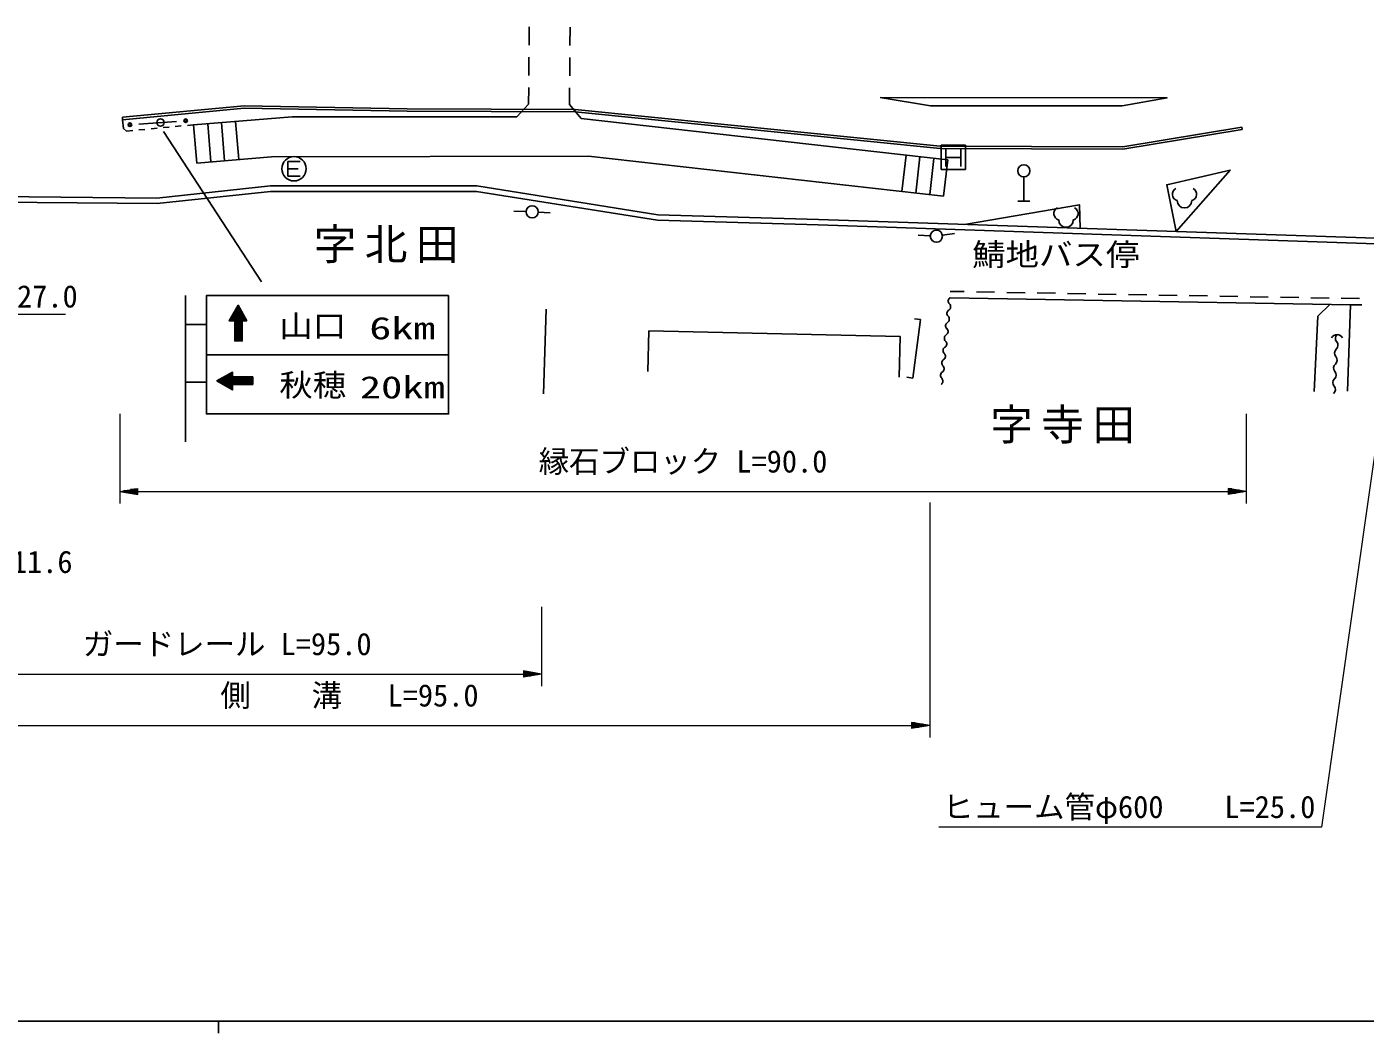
# Model space of a CAD drawing. Units: millimetres, scale not verified. Extents: x 40000 to 680000, y 20000 to 380000.
# Drawn here: x 152252 to 262256, y 204000 to 286699 of the extents above; entities that cross this region are included whole.
import ezdxf
from ezdxf.enums import TextEntityAlignment as Align

# ---------------------------------------------------------------- set-up
doc = ezdxf.new("R2010")
doc.units = ezdxf.units.MM
doc.header["$LTSCALE"] = 1000
for name, color, linetype, lineweight in [('M-BGD', 7, 'Continuous', 25), ('M-BGD-EXST', 7, 'Continuous', 25), ('M-STR-HTXT', 7, 'Continuous', 13), ('M-STR-STR3', 7, 'Continuous', 25), ('M-STR-STRC', 7, 'Continuous', 25), ('M-STR-STRD', 7, 'Continuous', 25), ('M-TTL-BAND', 7, 'Continuous', 25)]:
    doc.layers.add(name, color=color, linetype=linetype, lineweight=lineweight)
doc.layers.add('M-BGD-TXT', color=7, linetype='Continuous')
doc.styles.add('ＭＳ ゴシック', font='')
doc.styles.get('ＭＳ ゴシック').set_extended_font_data('MS Gothic')

msp = doc.modelspace()

# ---------------------------------------------------------------- hatches: boundary and pattern name
at = {"layer": 'M-STR-STRC'}
h = msp.add_hatch(dxfattribs=at)
h.set_pattern_fill('USER', color=256, style=0, pattern_type=2)
h.set_pattern_definition([(47.2168, (510303, 284937), (-40.17774, 37.18312), []), (137.2168, (510303, 284937), (-37.18497, -40.17975), [])])
h.paths.add_polyline_path([(169956, 262541), (170331, 262541), (169630, 263820), (168879, 262542), (169341, 262540), (169341, 260880), (169960, 260881)])
h = msp.add_hatch(dxfattribs=at)
h.set_pattern_fill('USER', color=256, style=0, pattern_type=2)
h.set_pattern_definition([(137.08369, (147553, 598330), (-37.27636, -40.09125), []), (227.08369, (147553, 598330), (40.09325, -37.27822), [])])
h.paths.add_polyline_path([(169159, 257932), (169160, 258307), (167879, 257609), (169155, 256855), (169158, 257318), (170818, 257314), (170819, 257932)])

# ---------------------------------------------------------------- linework, layer by layer
at = {"layer": 'M-BGD'}
for p, q in [((160128, 279063), (160188, 278344)), ((160188, 278344), (160453, 278132)), ((161473, 278698), (164565, 278926)), ((162464, 278317), (162961, 278363)), ((163459, 278409), (163957, 278454)), ((164455, 278500), (164953, 278546)), ((165451, 278592), (165968, 278639)), ((160453, 278132), (160970, 278180)), ((161468, 278225), (161966, 278271)), ((234198, 274365), (234198, 272365)), ((172270, 273623), (162950, 272615)), ((172294, 273173), (162972, 272165)), ((189245, 273623), (172270, 273623)), ((189209, 273173), (172294, 273173)), ((204085, 270800), (189209, 273173)), ((204128, 271249), (189245, 273623)), ((162972, 272165), (148077, 272318)), ((162950, 272615), (148148, 272767)), ((233698, 272365), (234698, 272365)), ((193283, 271512), (192283, 271542)), ((194282, 271468), (195280, 271407)), ((217293, 270417), (204085, 270800)), ((217308, 270867), (204128, 271249)), ((266803, 269198), (217308, 270867)), ((266738, 268750), (217293, 270417)), ((226511, 269519), (225513, 269579)), ((227504, 269564), (228493, 269715)), ((261040, 263860), (228135, 264439)), ((229296, 264934), (228144, 264954)), ((231796, 264890), (230296, 264916)), ((234295, 264846), (232796, 264872)), ((236795, 264802), (235295, 264828)), ((239295, 264758), (237795, 264784)), ((241794, 264714), (240294, 264740)), ((244294, 264670), (242794, 264696)), ((246793, 264626), (245294, 264652)), ((249293, 264582), (247793, 264608)), ((251793, 264538), (250293, 264564)), ((254292, 264494), (252793, 264520)), ((256792, 264449), (255292, 264476)), ((259292, 264405), (257792, 264432)), ((261791, 264361), (260291, 264388)), ((194947, 263488), (194723, 256529)), ((260801, 256767), (261040, 263860)), ((261975, 263843), (261040, 263860)), ((225712, 262637), (225075, 257837)), ((225712, 262637), (225217, 262703)), ((203302, 258373), (203379, 261712)), ((225075, 257837), (224579, 257903)), ((225075, 257837), (224579, 257903))]:
    msp.add_line(p, q, dxfattribs=at)
msp.add_lwpolyline([(246717, 269875), (251153, 274917), (245950, 273716)], close=True, dxfattribs=at)
for points in [[(229333, 270462), (238769, 272072), (238816, 270142)], [(258055, 256734), (258365, 262922), (259340, 263890)], [(203379, 261712), (224037, 261240), (223961, 257901)]]:
    msp.add_lwpolyline(points, dxfattribs=at)
for centre, radius in [((160725, 278643), 150), ((160725, 278643), 120), ((160725, 278643), 100), ((160725, 278643), 100), ((160725, 278643), 100), ((160725, 278643), 100), ((165313, 278981), 150), ((165313, 278981), 120), ((165313, 278981), 100), ((165313, 278981), 100), ((165313, 278981), 100), ((165313, 278981), 100), ((234198, 274865), 500), ((193783, 271498), 500), ((227010, 269488), 500)]:
    msp.add_circle(centre, radius, dxfattribs=at)
for centre, radius, start, end in [((246937, 272930), 536, 116.08703, 255.33416), ((247866, 272930), 536, 284.66584, 63.91297), ((237197, 271340), 536, 116.08703, 255.33416), ((238126, 271340), 536, 284.66584, 63.91297), ((247402, 272411), 600, 180, 360), ((237661, 270822), 600, 180, 360), ((228307, 264164), 325, 122.0097, 226.09908), ((228201, 263145), 325, 122.0097, 226.09908), ((227751, 262677), 325, 302.0097, 46.09908), ((227857, 263696), 325, 302.0097, 46.09908), ((228095, 262127), 325, 122.0097, 226.09908), ((227644, 261659), 325, 302.0097, 46.09908), ((227989, 261108), 325, 122.0097, 226.09908), ((227538, 260640), 325, 302.0097, 46.09908), ((259940, 260906), 510, 28.51725, 151.48275), ((260234, 261094), 432, 131.90792, 221.3446), ((259585, 260524), 432, 311.90792, 41.3446), ((227883, 260089), 325, 122.0097, 226.09908), ((227432, 259622), 325, 302.0097, 46.09908), ((260162, 259881), 432, 131.90792, 221.3446), ((227777, 259071), 325, 122.0097, 226.09908), ((227326, 258603), 325, 302.0097, 46.09908), ((260091, 258668), 432, 131.90792, 221.3446), ((259514, 259310), 432, 311.90792, 41.3446), ((227670, 258052), 325, 122.0097, 226.09908), ((227220, 257584), 325, 302.0097, 46.09908), ((260019, 257454), 432, 131.90792, 221.3446), ((259442, 258097), 432, 311.90792, 41.3446), ((259371, 256884), 432, 311.90792, 41.3446)]:
    msp.add_arc(centre, radius, start, end, dxfattribs=at)
at = {"layer": 'M-BGD-EXST'}
for p, q in [((174717, 275632), (173717, 275632)), ((173717, 275632), (173717, 274432)), ((173717, 275032), (174567, 275032)), ((173717, 274432), (174717, 274432))]:
    msp.add_line(p, q, dxfattribs=at)
msp.add_circle((174217, 275032), 1000, dxfattribs=at)
at = {"layer": 'M-STR-HTXT'}
for p, q in [((159890, 254903), (159890, 247523)), ((252483, 254903), (252483, 247523)), ((159890, 248523), (161390, 248773)), ((160490, 248623), (161390, 248623)), ((161390, 248673), (160790, 248673)), ((161090, 248723), (161390, 248723)), ((161390, 248273), (161390, 248773)), ((252483, 248523), (250983, 248773)), ((250983, 248773), (250983, 248273)), ((251283, 248723), (250983, 248723)), ((250983, 248673), (251583, 248673)), ((251883, 248623), (250983, 248623)), ((159890, 248523), (161390, 248273)), ((159890, 248523), (161390, 248523)), ((161390, 248573), (160190, 248573)), ((161390, 248473), (160190, 248473)), ((160490, 248423), (161390, 248423)), ((161390, 248373), (160790, 248373)), ((161090, 248323), (161390, 248323)), ((161390, 248523), (250983, 248523)), ((226472, 247609), (226472, 228295)), ((250983, 248573), (252183, 248573)), ((252483, 248523), (250983, 248273)), ((252483, 248523), (250983, 248523)), ((250983, 248473), (252183, 248473)), ((251883, 248423), (250983, 248423)), ((250983, 248373), (251583, 248373)), ((251283, 248323), (250983, 248323)), ((194567, 239048), (194567, 232516)), ((144389, 233516), (193067, 233516)), ((194567, 233516), (193067, 233766)), ((193067, 233766), (193067, 233266)), ((193367, 233716), (193067, 233716)), ((193067, 233666), (193667, 233666)), ((193967, 233616), (193067, 233616)), ((193067, 233566), (194267, 233566)), ((194567, 233516), (193067, 233266)), ((194567, 233516), (193067, 233516)), ((193067, 233466), (194267, 233466)), ((193967, 233416), (193067, 233416)), ((193067, 233366), (193667, 233366)), ((193367, 233316), (193067, 233316)), ((132574, 229295), (224972, 229295)), ((226472, 229295), (224972, 229545)), ((224972, 229545), (224972, 229045)), ((225272, 229495), (224972, 229495)), ((224972, 229445), (225572, 229445)), ((225872, 229395), (224972, 229395)), ((224972, 229345), (226172, 229345)), ((226472, 229295), (224972, 229045)), ((226472, 229295), (224972, 229295)), ((224972, 229245), (226172, 229245)), ((225872, 229195), (224972, 229195)), ((224972, 229145), (225572, 229145)), ((225272, 229095), (224972, 229095))]:
    msp.add_line(p, q, dxfattribs=at)
for points in [[(142094, 281130), (123994, 263082), (155444, 263082)], [(266743, 277660), (258674, 220932), (227224, 220932)]]:
    msp.add_lwpolyline(points, dxfattribs=at)
at = {"layer": 'M-STR-STR3'}
for p, q in [((193544, 286699), (193532, 285199)), ((196905, 286672), (196893, 285172)), ((193524, 284199), (193512, 282699)), ((196885, 284172), (196873, 282672)), ((193504, 281699), (193493, 280352)), ((196865, 281672), (196854, 280325)), ((192540, 279292), (193493, 280352)), ((196854, 280325), (197817, 279156)), ((165968, 278639), (166220, 275505)), ((167120, 278732), (167372, 275598)), ((168261, 278824), (168514, 275690)), ((169417, 278917), (169670, 275783)), ((227944, 275756), (197817, 279156)), ((224520, 276143), (224184, 273166)), ((172375, 276001), (166220, 275505)), ((198427, 276073), (172375, 276001)), ((227608, 272780), (198427, 276073)), ((225659, 276014), (225323, 273038)), ((226796, 275886), (226460, 272910)), ((227944, 275756), (227608, 272780))]:
    msp.add_line(p, q, dxfattribs=at)
msp.add_lwpolyline([(192540, 279292), (174073, 279292), (165968, 278639)], dxfattribs=at)
at = {"layer": 'M-STR-STRC'}
for p, q in [((163502, 278090), (171550, 265741)), ((227400, 274961), (227400, 276961)), ((227400, 276961), (229400, 276961)), ((227775, 276711), (227775, 275211)), ((229025, 276711), (229025, 275211)), ((229400, 276961), (229400, 274961)), ((227775, 275961), (229025, 275961)), ((229400, 274961), (227400, 274961)), ((165295, 252597), (165295, 264610)), ((165295, 262241), (167023, 262241)), ((165295, 257509), (167023, 257509))]:
    msp.add_line(p, q, dxfattribs=at)
for points in [[(222387, 280888), (245976, 280860), (242269, 280214), (226515, 280214)], [(186925, 264610), (186925, 259750), (167023, 259750), (167023, 264610)], [(169956, 262541), (170331, 262541), (169630, 263820), (168879, 262542), (169341, 262540), (169341, 260880), (169960, 260881)], [(186925, 259750), (186925, 254890), (167023, 254890), (167023, 259750)], [(169159, 257932), (169160, 258307), (167879, 257609), (169155, 256855), (169158, 257318), (170818, 257314), (170819, 257932)]]:
    msp.add_lwpolyline(points, close=True, dxfattribs=at)
msp.add_circle((163239, 278836), 305, dxfattribs=at)
at = {"layer": 'M-STR-STRD'}
for p, q in [((170119, 280203), (160109, 279262)), ((170126, 280003), (160128, 279063)), ((183510, 279963), (170119, 280203)), ((183508, 279763), (170126, 280003)), ((197313, 279706), (183508, 279763)), ((197324, 279906), (183510, 279963)), ((227311, 276686), (197313, 279706)), ((227321, 276886), (197324, 279906)), ((160109, 279262), (160128, 279063)), ((252102, 278448), (242322, 276847)), ((252102, 278448), (252135, 278250)), ((252135, 278250), (242338, 276647)), ((242338, 276647), (227311, 276686)), ((242322, 276847), (227321, 276886))]:
    msp.add_line(p, q, dxfattribs=at)
at = {"layer": 'M-TTL-BAND'}
for p, q in [((40000, 205000), (579000, 205000)), ((168000, 205000), (168000, 204000))]:
    msp.add_line(p, q, dxfattribs=at)

# ---------------------------------------------------------------- texts
at = {"layer": 'M-BGD', "style": 'ＭＳ ゴシック', "width": 1.1}
msp.add_text('鯖地バス停', height=1833, dxfattribs=at).set_placement((236820, 266518), align=Align.BOTTOM_CENTER)
at = {"layer": 'M-BGD-TXT', "char_height": 2566, "attachment_point": 8, "style": 'ＭＳ ゴシック'}
for s, insert in [('\\T1.2;字北田', (182131, 267272)), ('\\T1.2;字寺田', (237735, 252451))]:
    msp.add_mtext(s, dxfattribs=dict(at, insert=insert))
at = {"layer": 'M-STR-HTXT', "style": 'ＭＳ ゴシック'}
for s, p in [('ヒューム管φ600\u3000\u3000L=27.0', (141129, 263082)), ('縁石ブロック L=90.0', (206186, 249523)), ('縁石ブロック L=11.6', (144152, 241268)), ('ガードレール L=95.0', (168728, 234516)), ('側\u3000\u3000溝   L=95.0', (178773, 230295)), ('ヒューム管φ600\u3000\u3000L=25.0', (242849, 221132))]:
    msp.add_text(s, height=1833, dxfattribs=at).set_placement(p, align=Align.BOTTOM_CENTER)
at = {"layer": 'M-STR-STRC', "style": 'ＭＳ ゴシック'}
for s, width, p in [('山口', 1.1, (175755, 260647)), ('6km', 1.45, (183117, 260470)), ('秋穂', 1.1, (175755, 255787)), ('20km', 1.4, (183117, 255610))]:
    msp.add_text(s, height=1833, dxfattribs=dict(at, width=width)).set_placement(p, align=Align.BOTTOM_CENTER)

doc.saveas('drawing.dxf')
